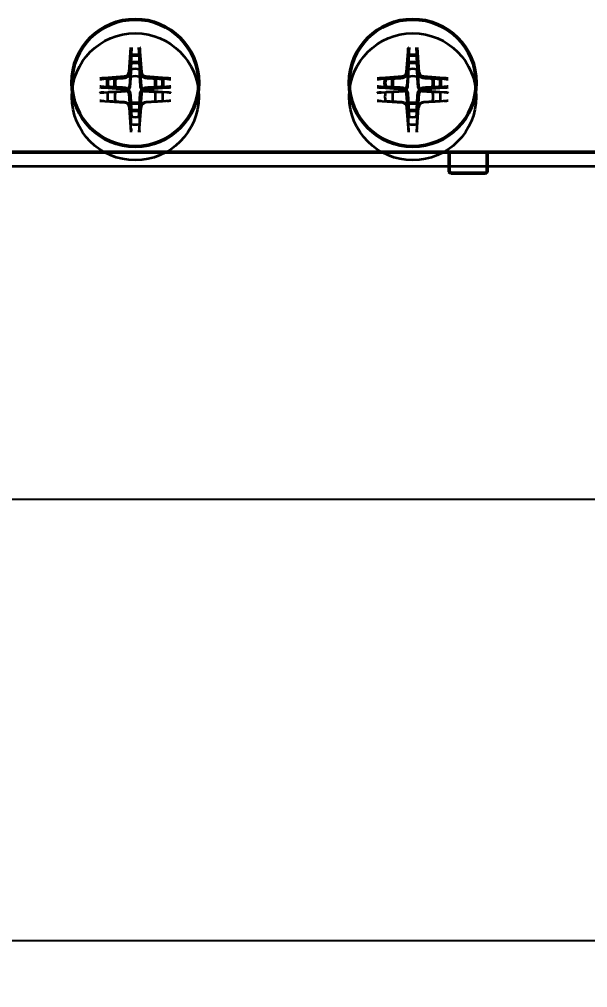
# Model space of a CAD drawing. Header units: millimetres. Extents: x -1328 to 2520, y -765 to 1782.
# Drawn here: x 1270.5 to 1352.4, y 987.5 to 1127.1 of the extents above; entities that cross this region are included whole.
import ezdxf

# ---------------------------------------------------------------- set-up
doc = ezdxf.new("R2010")
doc.units = ezdxf.units.MM
doc.header["$LTSCALE"] = 6
for name, color, linetype, lineweight in [('Dimension (ISO)', 7, 'Continuous', 25), ('Reference (ISO)', 7, 'Continuous', 35), ('Visible (ISO)', 7, 'Continuous', 50)]:
    doc.layers.add(name, color=color, linetype=linetype, lineweight=lineweight)
doc.styles.add('Note Text (ISO)', font='tahoma.ttf')
doc.dimstyles.new('Default (ISO)', dxfattribs={"dimscale": 6, "dimtxt": 3.5, "dimasz": 2.5, "dimexe": 3.175, "dimexo": 0, "dimgap": 0.762, "dimtad": 1, "dimrnd": 1e-08, "dimzin": 0, "dimtxsty": 'Note Text (ISO)', "dimcen": 0.09, "dimdle": 10, "dimclrd": 256, "dimclre": 256, "dimclrt": 256, "dimazin": 0, "dimtfac": 1.001486, "dimtmove": 0, "dimatfit": 3, "dimfxl": 1, "dimtolj": 1, "dimtzin": 0, "dimlwd": -1, "dimlwe": -1, "dimarcsym": 0})

# ---------------------------------------------------------------- blocks, each defined once
blk = doc.blocks.new('*D17')
at = {"layer": 'Defpoints', "color": 0, "transparency": 16777216}
for p in [(1118.47, 1126.34), (1762.15, 1107.94), (1762.15, 994.34)]:
    blk.add_point(p, dxfattribs=at)
at = {"layer": 'Dimension (ISO)', "transparency": 16777216}
for p, q in [((1118.47, 1126.34), (1118.47, 975.29)), ((1762.15, 1107.94), (1762.15, 975.29)), ((1133.47, 994.34), (1747.15, 994.34))]:
    blk.add_line(p, q, dxfattribs=at)
for points in [[(1133.47, 996.84), (1133.47, 991.84), (1118.47, 994.34)], [(1747.15, 996.84), (1747.15, 991.84), (1762.15, 994.34)]]:
    blk.add_solid(points, dxfattribs=at)
at = {"layer": 'Dimension (ISO)', "transparency": 16777216, "insert": (1377.16, 1026.12), "char_height": 21, "attachment_point": 1, "style": 'Note Text (ISO)'}
blk.add_mtext('\\A1;\\fTahoma|b0|i0;\\H21.0000;aprox 644', dxfattribs=at)
blk = doc.blocks.new('*D18')
at = {"layer": 'Defpoints', "color": 0, "transparency": 16777216}
for p in [(1122.15, 1107.94), (1762.15, 1107.94), (1762.15, 1057.94)]:
    blk.add_point(p, dxfattribs=at)
at = {"layer": 'Dimension (ISO)', "transparency": 16777216}
for p, q in [((1122.15, 1107.94), (1122.15, 1038.89)), ((1762.15, 1107.94), (1762.15, 1038.89)), ((1137.15, 1057.94), (1747.15, 1057.94))]:
    blk.add_line(p, q, dxfattribs=at)
for points in [[(1137.15, 1060.44), (1137.15, 1055.44), (1122.15, 1057.94)], [(1747.15, 1060.44), (1747.15, 1055.44), (1762.15, 1057.94)]]:
    blk.add_solid(points, dxfattribs=at)
at = {"layer": 'Dimension (ISO)', "transparency": 16777216, "insert": (1419.69, 1084.37), "char_height": 21, "attachment_point": 1, "style": 'Note Text (ISO)'}
blk.add_mtext('\\A1;640', dxfattribs=at)

msp = doc.modelspace()

# ---------------------------------------------------------------- linework, layer by layer
at = {"layer": 'Reference (ISO)'}
for p, q in [((1286.57, 1121.05), (1286.31, 1117.47)), ((1287.74, 1121.05), (1288, 1117.47)), ((1326.57, 1121.05), (1326.31, 1117.47)), ((1327.74, 1121.05), (1328, 1117.47)), ((1282.04, 1116.52), (1285.62, 1116.79)), ((1292.27, 1116.52), (1288.69, 1116.79)), ((1322.04, 1116.52), (1325.62, 1116.79)), ((1332.27, 1116.52), (1328.69, 1116.79)), ((1282.04, 1115.36), (1285.62, 1115.1)), ((1292.27, 1115.36), (1288.69, 1115.1)), ((1322.04, 1115.36), (1325.62, 1115.1)), ((1332.27, 1115.36), (1328.69, 1115.1)), ((1286.57, 1110.83), (1286.31, 1114.41)), ((1287.74, 1110.83), (1288, 1114.41)), ((1326.57, 1110.83), (1326.31, 1114.41)), ((1327.74, 1110.83), (1328, 1114.41)), ((1267.15, 1105.94), (1467.15, 1105.94))]:
    msp.add_line(p, q, dxfattribs=at)
for centre in [(1287.15, 1115.94), (1327.15, 1115.94)]:
    msp.add_circle(centre, 9.15, dxfattribs=at)
for centre, radius, start, end in [((1287.15, 1115.94), 4, 80.5864, 99.4136), ((1327.15, 1115.94), 4, 80.5864, 99.4136), ((1287.15, 1115.94), 2.94, 76.6931, 103.3069), ((1327.15, 1115.94), 2.94, 76.6931, 103.3069), ((1287.15, 1115.94), 4, 170.5864, 189.4136), ((1287.15, 1115.94), 2.94, 166.6931, 193.3069), ((1285.57, 1117.53), 0.744, 274.1627, 355.8373), ((1288.74, 1117.53), 0.744, 184.1627, 265.8373), ((1287.15, 1115.94), 2.94, 346.6931, 13.3069), ((1287.15, 1115.94), 4, 350.5864, 9.4136), ((1327.15, 1115.94), 4, 170.5864, 189.4136), ((1327.15, 1115.94), 2.94, 166.6931, 193.3069), ((1325.57, 1117.53), 0.744, 274.1627, 355.8373), ((1328.74, 1117.53), 0.744, 184.1627, 265.8373), ((1327.15, 1115.94), 2.94, 346.6931, 13.3069), ((1327.15, 1115.94), 4, 350.5864, 9.4136), ((1285.57, 1114.35), 0.744, 4.1627, 85.8373), ((1288.74, 1114.35), 0.744, 94.1627, 175.8373), ((1325.57, 1114.35), 0.744, 4.1627, 85.8373), ((1328.74, 1114.35), 0.744, 94.1627, 175.8373), ((1287.15, 1115.94), 2.94, 256.6931, 283.3069), ((1327.15, 1115.94), 2.94, 256.6931, 283.3069), ((1287.15, 1115.94), 4, 260.5864, 279.4136), ((1327.15, 1115.94), 4, 260.5864, 279.4136)]:
    msp.add_arc(centre, radius, start, end, dxfattribs=at)
for points, weights in [([(1286.56, 1120.84), (1286.55, 1120.65), (1286.54, 1120.48)], [1.0017923273, 1.00680252734, 1.01034617284]), ([(1287.77, 1120.48), (1287.76, 1120.65), (1287.75, 1120.84)], [1.01034617284, 1.00680252734, 1.0017923273]), ([(1326.56, 1120.84), (1326.55, 1120.65), (1326.54, 1120.48)], [1.0017923273, 1.00680252734, 1.01034617284]), ([(1327.77, 1120.48), (1327.76, 1120.65), (1327.75, 1120.84)], [1.01034617284, 1.00680252734, 1.0017923273]), ([(1286.52, 1119.89), (1286.5, 1119.26), (1286.48, 1118.8)], [1.01836817946, 1.02210568662, 1]), ([(1287.83, 1118.8), (1287.81, 1119.26), (1287.79, 1119.89)], [1, 1.02210568662, 1.01836817946]), ([(1326.52, 1119.89), (1326.5, 1119.26), (1326.48, 1118.8)], [1.01836817946, 1.02210568662, 1]), ([(1327.83, 1118.8), (1327.81, 1119.26), (1327.79, 1119.89)], [1, 1.02210568662, 1.01836817946]), ([(1286.48, 1118.8), (1286.42, 1117.96), (1286.39, 1117.47)], [1, 1.2714534298, 1.48220437453]), ([(1287.92, 1117.47), (1287.88, 1117.96), (1287.83, 1118.8)], [1.48220437453, 1.2714534298, 1]), ([(1326.48, 1118.8), (1326.42, 1117.96), (1326.39, 1117.47)], [1, 1.2714534298, 1.48220437453]), ([(1327.92, 1117.47), (1327.88, 1117.96), (1327.83, 1118.8)], [1.48220437453, 1.2714534298, 1]), ([(1282.62, 1116.55), (1282.44, 1116.55), (1282.26, 1116.54)], [1.01034617284, 1.00680252734, 1.0017923273]), ([(1284.3, 1116.62), (1283.84, 1116.6), (1283.21, 1116.57)], [1, 1.02210568662, 1.01836817946]), ([(1285.63, 1116.7), (1285.14, 1116.67), (1284.3, 1116.62)], [1.48220437453, 1.2714534298, 1]), ([(1290.01, 1116.62), (1289.17, 1116.67), (1288.68, 1116.7)], [1, 1.2714534298, 1.48220437453]), ([(1291.1, 1116.57), (1290.47, 1116.6), (1290.01, 1116.62)], [1.01836817946, 1.02210568662, 1]), ([(1292.05, 1116.54), (1291.86, 1116.55), (1291.69, 1116.55)], [1.0017923273, 1.00680252734, 1.01034617284]), ([(1322.62, 1116.55), (1322.44, 1116.55), (1322.26, 1116.54)], [1.01034617284, 1.00680252734, 1.0017923273]), ([(1324.3, 1116.62), (1323.84, 1116.6), (1323.21, 1116.57)], [1, 1.02210568662, 1.01836817946]), ([(1325.63, 1116.7), (1325.14, 1116.67), (1324.3, 1116.62)], [1.48220437453, 1.2714534298, 1]), ([(1330.01, 1116.62), (1329.17, 1116.67), (1328.68, 1116.7)], [1, 1.2714534298, 1.48220437453]), ([(1331.1, 1116.57), (1330.47, 1116.6), (1330.01, 1116.62)], [1.01836817946, 1.02210568662, 1]), ([(1332.05, 1116.54), (1331.86, 1116.55), (1331.69, 1116.55)], [1.0017923273, 1.00680252734, 1.01034617284]), ([(1282.26, 1115.34), (1282.44, 1115.34), (1282.62, 1115.33)], [1.0017923273, 1.00680252734, 1.01034617284]), ([(1283.21, 1115.31), (1283.84, 1115.28), (1284.3, 1115.26)], [1.01836817946, 1.02210568662, 1]), ([(1284.3, 1115.26), (1285.14, 1115.21), (1285.63, 1115.18)], [1, 1.2714534298, 1.48220437453]), ([(1288.68, 1115.18), (1289.17, 1115.21), (1290.01, 1115.26)], [1.48220437453, 1.2714534298, 1]), ([(1290.01, 1115.26), (1290.47, 1115.28), (1291.1, 1115.31)], [1, 1.02210568662, 1.01836817946]), ([(1291.69, 1115.33), (1291.86, 1115.34), (1292.05, 1115.34)], [1.01034617284, 1.00680252734, 1.0017923273]), ([(1322.26, 1115.34), (1322.44, 1115.34), (1322.62, 1115.33)], [1.0017923273, 1.00680252734, 1.01034617284]), ([(1323.21, 1115.31), (1323.84, 1115.28), (1324.3, 1115.26)], [1.01836817946, 1.02210568662, 1]), ([(1324.3, 1115.26), (1325.14, 1115.21), (1325.63, 1115.18)], [1, 1.2714534298, 1.48220437453]), ([(1328.68, 1115.18), (1329.17, 1115.21), (1330.01, 1115.26)], [1.48220437453, 1.2714534298, 1]), ([(1330.01, 1115.26), (1330.47, 1115.28), (1331.1, 1115.31)], [1, 1.02210568662, 1.01836817946]), ([(1331.69, 1115.33), (1331.86, 1115.34), (1332.05, 1115.34)], [1.01034617284, 1.00680252734, 1.0017923273]), ([(1286.39, 1114.41), (1286.42, 1113.93), (1286.48, 1113.08)], [1.48220437453, 1.2714534298, 1]), ([(1287.83, 1113.08), (1287.88, 1113.93), (1287.92, 1114.41)], [1, 1.2714534298, 1.48220437453]), ([(1326.39, 1114.41), (1326.42, 1113.93), (1326.48, 1113.08)], [1.48220437453, 1.2714534298, 1]), ([(1327.83, 1113.08), (1327.88, 1113.93), (1327.92, 1114.41)], [1, 1.2714534298, 1.48220437453]), ([(1286.48, 1113.08), (1286.5, 1112.62), (1286.52, 1111.99)], [1, 1.02210568662, 1.01836817946]), ([(1287.79, 1111.99), (1287.81, 1112.62), (1287.83, 1113.08)], [1.01836817946, 1.02210568662, 1]), ([(1326.48, 1113.08), (1326.5, 1112.62), (1326.52, 1111.99)], [1, 1.02210568662, 1.01836817946]), ([(1327.79, 1111.99), (1327.81, 1112.62), (1327.83, 1113.08)], [1.01836817946, 1.02210568662, 1]), ([(1286.54, 1111.41), (1286.55, 1111.23), (1286.56, 1111.04)], [1.01034617284, 1.00680252734, 1.0017923273]), ([(1287.75, 1111.04), (1287.76, 1111.23), (1287.77, 1111.41)], [1.0017923273, 1.00680252734, 1.01034617284]), ([(1326.54, 1111.41), (1326.55, 1111.23), (1326.56, 1111.04)], [1.01034617284, 1.00680252734, 1.0017923273]), ([(1327.75, 1111.04), (1327.76, 1111.23), (1327.77, 1111.41)], [1.0017923273, 1.00680252734, 1.01034617284])]:
    msp.add_rational_spline(points, weights, degree=2, dxfattribs=at)
for points, knots in [([(1286.56, 1120.84), (1286.56, 1120.85), (1286.56, 1120.87), (1286.56, 1120.9), (1286.56, 1120.93), (1286.57, 1120.99), (1286.57, 1121.02), (1286.57, 1121.05)], [0.08155065, 0.08155065, 0.08155065, 0.08155065, 0.08870364, 0.08870364, 0.09763224, 0.09763224, 0.10665098, 0.10665098, 0.10665098, 0.10665098]), ([(1287.74, 1121.05), (1287.74, 1121.02), (1287.74, 1120.99), (1287.75, 1120.93), (1287.75, 1120.9), (1287.75, 1120.87), (1287.75, 1120.85), (1287.75, 1120.84)], [0.03558365, 0.03558365, 0.03558365, 0.03558365, 0.04460239, 0.04460239, 0.05353099, 0.05353099, 0.06068398, 0.06068398, 0.06068398, 0.06068398]), ([(1326.56, 1120.84), (1326.56, 1120.85), (1326.56, 1120.87), (1326.56, 1120.9), (1326.56, 1120.93), (1326.57, 1120.99), (1326.57, 1121.02), (1326.57, 1121.05)], [0.08155065, 0.08155065, 0.08155065, 0.08155065, 0.08870364, 0.08870364, 0.09763224, 0.09763224, 0.10665098, 0.10665098, 0.10665098, 0.10665098]), ([(1327.74, 1121.05), (1327.74, 1121.02), (1327.74, 1120.99), (1327.75, 1120.93), (1327.75, 1120.9), (1327.75, 1120.87), (1327.75, 1120.85), (1327.75, 1120.84)], [0.03558365, 0.03558365, 0.03558365, 0.03558365, 0.04460239, 0.04460239, 0.05353099, 0.05353099, 0.06068398, 0.06068398, 0.06068398, 0.06068398]), ([(1282.04, 1116.52), (1282.07, 1116.53), (1282.11, 1116.53), (1282.16, 1116.53), (1282.19, 1116.54), (1282.23, 1116.54), (1282.25, 1116.54), (1282.26, 1116.54)], [0.03558365, 0.03558365, 0.03558365, 0.03558365, 0.04460239, 0.04460239, 0.05353099, 0.05353099, 0.06068398, 0.06068398, 0.06068398, 0.06068398]), ([(1286.39, 1117.47), (1286.39, 1117.43), (1286.38, 1117.39), (1286.36, 1117.28), (1286.33, 1117.2), (1286.26, 1117.06), (1286.21, 1116.99), (1286.1, 1116.89), (1286.03, 1116.84), (1285.89, 1116.76), (1285.82, 1116.73), (1285.71, 1116.71), (1285.67, 1116.7), (1285.63, 1116.7)], [0.3714856, 0.3714856, 0.3714856, 0.3714856, 0.3844278, 0.3844278, 0.4074344, 0.4074344, 0.430441, 0.430441, 0.4534477, 0.4534477, 0.4764543, 0.4764543, 0.4893965, 0.4893965, 0.4893965, 0.4893965]), ([(1288.68, 1116.7), (1288.64, 1116.7), (1288.6, 1116.71), (1288.49, 1116.73), (1288.42, 1116.76), (1288.27, 1116.84), (1288.21, 1116.89), (1288.1, 1116.99), (1288.05, 1117.06), (1287.97, 1117.2), (1287.95, 1117.28), (1287.92, 1117.39), (1287.92, 1117.43), (1287.92, 1117.47)], [0.3714856, 0.3714856, 0.3714856, 0.3714856, 0.3844278, 0.3844278, 0.4074344, 0.4074344, 0.430441, 0.430441, 0.4534477, 0.4534477, 0.4764543, 0.4764543, 0.4893965, 0.4893965, 0.4893965, 0.4893965]), ([(1292.05, 1116.54), (1292.06, 1116.54), (1292.08, 1116.54), (1292.12, 1116.54), (1292.15, 1116.53), (1292.2, 1116.53), (1292.24, 1116.53), (1292.27, 1116.52)], [0.08155065, 0.08155065, 0.08155065, 0.08155065, 0.08870364, 0.08870364, 0.09763224, 0.09763224, 0.10665098, 0.10665098, 0.10665098, 0.10665098]), ([(1322.04, 1116.52), (1322.07, 1116.53), (1322.11, 1116.53), (1322.16, 1116.53), (1322.19, 1116.54), (1322.23, 1116.54), (1322.25, 1116.54), (1322.26, 1116.54)], [0.03558365, 0.03558365, 0.03558365, 0.03558365, 0.04460239, 0.04460239, 0.05353099, 0.05353099, 0.06068398, 0.06068398, 0.06068398, 0.06068398]), ([(1326.39, 1117.47), (1326.39, 1117.43), (1326.38, 1117.39), (1326.36, 1117.28), (1326.33, 1117.2), (1326.26, 1117.06), (1326.21, 1116.99), (1326.1, 1116.89), (1326.03, 1116.84), (1325.89, 1116.76), (1325.82, 1116.73), (1325.71, 1116.71), (1325.67, 1116.7), (1325.63, 1116.7)], [0.3714856, 0.3714856, 0.3714856, 0.3714856, 0.3844278, 0.3844278, 0.4074344, 0.4074344, 0.430441, 0.430441, 0.4534477, 0.4534477, 0.4764543, 0.4764543, 0.4893965, 0.4893965, 0.4893965, 0.4893965]), ([(1328.68, 1116.7), (1328.64, 1116.7), (1328.6, 1116.71), (1328.49, 1116.73), (1328.42, 1116.76), (1328.27, 1116.84), (1328.21, 1116.89), (1328.1, 1116.99), (1328.05, 1117.06), (1327.97, 1117.2), (1327.95, 1117.28), (1327.92, 1117.39), (1327.92, 1117.43), (1327.92, 1117.47)], [0.3714856, 0.3714856, 0.3714856, 0.3714856, 0.3844278, 0.3844278, 0.4074344, 0.4074344, 0.430441, 0.430441, 0.4534477, 0.4534477, 0.4764543, 0.4764543, 0.4893965, 0.4893965, 0.4893965, 0.4893965]), ([(1332.05, 1116.54), (1332.06, 1116.54), (1332.08, 1116.54), (1332.12, 1116.54), (1332.15, 1116.53), (1332.2, 1116.53), (1332.24, 1116.53), (1332.27, 1116.52)], [0.08155065, 0.08155065, 0.08155065, 0.08155065, 0.08870364, 0.08870364, 0.09763224, 0.09763224, 0.10665098, 0.10665098, 0.10665098, 0.10665098]), ([(1282.26, 1115.34), (1282.25, 1115.34), (1282.23, 1115.34), (1282.19, 1115.35), (1282.16, 1115.35), (1282.11, 1115.35), (1282.07, 1115.35), (1282.04, 1115.36)], [0.08155065, 0.08155065, 0.08155065, 0.08155065, 0.08870364, 0.08870364, 0.09763224, 0.09763224, 0.10665098, 0.10665098, 0.10665098, 0.10665098]), ([(1285.63, 1115.18), (1285.67, 1115.18), (1285.71, 1115.17), (1285.82, 1115.15), (1285.89, 1115.12), (1286.03, 1115.05), (1286.1, 1115), (1286.21, 1114.89), (1286.26, 1114.82), (1286.33, 1114.68), (1286.36, 1114.61), (1286.38, 1114.5), (1286.39, 1114.46), (1286.39, 1114.41)], [0.3714856, 0.3714856, 0.3714856, 0.3714856, 0.3844278, 0.3844278, 0.4074344, 0.4074344, 0.430441, 0.430441, 0.4534477, 0.4534477, 0.4764543, 0.4764543, 0.4893965, 0.4893965, 0.4893965, 0.4893965]), ([(1287.92, 1114.41), (1287.92, 1114.46), (1287.92, 1114.5), (1287.95, 1114.61), (1287.97, 1114.68), (1288.05, 1114.82), (1288.1, 1114.89), (1288.21, 1115), (1288.27, 1115.05), (1288.42, 1115.12), (1288.49, 1115.15), (1288.6, 1115.17), (1288.64, 1115.18), (1288.68, 1115.18)], [0.3714856, 0.3714856, 0.3714856, 0.3714856, 0.3844278, 0.3844278, 0.4074344, 0.4074344, 0.430441, 0.430441, 0.4534477, 0.4534477, 0.4764543, 0.4764543, 0.4893965, 0.4893965, 0.4893965, 0.4893965]), ([(1292.27, 1115.36), (1292.24, 1115.35), (1292.2, 1115.35), (1292.15, 1115.35), (1292.12, 1115.35), (1292.08, 1115.34), (1292.06, 1115.34), (1292.05, 1115.34)], [0.03558365, 0.03558365, 0.03558365, 0.03558365, 0.04460239, 0.04460239, 0.05353099, 0.05353099, 0.06068398, 0.06068398, 0.06068398, 0.06068398]), ([(1322.26, 1115.34), (1322.25, 1115.34), (1322.23, 1115.34), (1322.19, 1115.35), (1322.16, 1115.35), (1322.11, 1115.35), (1322.07, 1115.35), (1322.04, 1115.36)], [0.08155065, 0.08155065, 0.08155065, 0.08155065, 0.08870364, 0.08870364, 0.09763224, 0.09763224, 0.10665098, 0.10665098, 0.10665098, 0.10665098]), ([(1325.63, 1115.18), (1325.67, 1115.18), (1325.71, 1115.17), (1325.82, 1115.15), (1325.89, 1115.12), (1326.03, 1115.05), (1326.1, 1115), (1326.21, 1114.89), (1326.26, 1114.82), (1326.33, 1114.68), (1326.36, 1114.61), (1326.38, 1114.5), (1326.39, 1114.46), (1326.39, 1114.41)], [0.3714856, 0.3714856, 0.3714856, 0.3714856, 0.3844278, 0.3844278, 0.4074344, 0.4074344, 0.430441, 0.430441, 0.4534477, 0.4534477, 0.4764543, 0.4764543, 0.4893965, 0.4893965, 0.4893965, 0.4893965]), ([(1327.92, 1114.41), (1327.92, 1114.46), (1327.92, 1114.5), (1327.95, 1114.61), (1327.97, 1114.68), (1328.05, 1114.82), (1328.1, 1114.89), (1328.21, 1115), (1328.27, 1115.05), (1328.42, 1115.12), (1328.49, 1115.15), (1328.6, 1115.17), (1328.64, 1115.18), (1328.68, 1115.18)], [0.3714856, 0.3714856, 0.3714856, 0.3714856, 0.3844278, 0.3844278, 0.4074344, 0.4074344, 0.430441, 0.430441, 0.4534477, 0.4534477, 0.4764543, 0.4764543, 0.4893965, 0.4893965, 0.4893965, 0.4893965]), ([(1332.27, 1115.36), (1332.24, 1115.35), (1332.2, 1115.35), (1332.15, 1115.35), (1332.12, 1115.35), (1332.08, 1115.34), (1332.06, 1115.34), (1332.05, 1115.34)], [0.03558365, 0.03558365, 0.03558365, 0.03558365, 0.04460239, 0.04460239, 0.05353099, 0.05353099, 0.06068398, 0.06068398, 0.06068398, 0.06068398]), ([(1286.57, 1110.83), (1286.57, 1110.86), (1286.57, 1110.89), (1286.56, 1110.95), (1286.56, 1110.98), (1286.56, 1111.02), (1286.56, 1111.03), (1286.56, 1111.04)], [0.03558365, 0.03558365, 0.03558365, 0.03558365, 0.04460239, 0.04460239, 0.05353099, 0.05353099, 0.06068398, 0.06068398, 0.06068398, 0.06068398]), ([(1287.75, 1111.04), (1287.75, 1111.03), (1287.75, 1111.02), (1287.75, 1110.98), (1287.75, 1110.95), (1287.74, 1110.89), (1287.74, 1110.86), (1287.74, 1110.83)], [0.08155065, 0.08155065, 0.08155065, 0.08155065, 0.08870364, 0.08870364, 0.09763224, 0.09763224, 0.10665098, 0.10665098, 0.10665098, 0.10665098]), ([(1326.57, 1110.83), (1326.57, 1110.86), (1326.57, 1110.89), (1326.56, 1110.95), (1326.56, 1110.98), (1326.56, 1111.02), (1326.56, 1111.03), (1326.56, 1111.04)], [0.03558365, 0.03558365, 0.03558365, 0.03558365, 0.04460239, 0.04460239, 0.05353099, 0.05353099, 0.06068398, 0.06068398, 0.06068398, 0.06068398]), ([(1327.75, 1111.04), (1327.75, 1111.03), (1327.75, 1111.02), (1327.75, 1110.98), (1327.75, 1110.95), (1327.74, 1110.89), (1327.74, 1110.86), (1327.74, 1110.83)], [0.08155065, 0.08155065, 0.08155065, 0.08155065, 0.08870364, 0.08870364, 0.09763224, 0.09763224, 0.10665098, 0.10665098, 0.10665098, 0.10665098])]:
    msp.add_open_spline(points, degree=3, knots=knots, dxfattribs=at)
at = {"layer": 'Visible (ISO)'}
for p, q in [((1286.57, 1123.05), (1286.31, 1119.47)), ((1287.74, 1123.05), (1288, 1119.47)), ((1326.57, 1123.05), (1326.31, 1119.47)), ((1327.74, 1123.05), (1328, 1119.47)), ((1282.04, 1118.52), (1285.62, 1118.79)), ((1292.27, 1118.52), (1288.69, 1118.79)), ((1322.04, 1118.52), (1325.62, 1118.79)), ((1332.27, 1118.52), (1328.69, 1118.79)), ((1282.04, 1117.36), (1285.62, 1117.1)), ((1292.27, 1117.36), (1288.69, 1117.1)), ((1322.04, 1117.36), (1325.62, 1117.1)), ((1332.27, 1117.36), (1328.69, 1117.1)), ((1286.57, 1112.83), (1286.31, 1116.41)), ((1287.74, 1112.83), (1288, 1116.41)), ((1326.57, 1112.83), (1326.31, 1116.41)), ((1327.74, 1112.83), (1328, 1116.41)), ((1267.15, 1107.94), (1467.15, 1107.94)), ((1332.4, 1105.24), (1332.4, 1107.94)), ((1337.9, 1105.24), (1337.9, 1107.94)), ((1337.6, 1104.94), (1332.7, 1104.94))]:
    msp.add_line(p, q, dxfattribs=at)
for centre in [(1287.15, 1117.94), (1327.15, 1117.94)]:
    msp.add_circle(centre, 9.15, dxfattribs=at)
for centre, radius, start, end in [((1287.15, 1117.94), 2.94, 76.6931, 103.3069), ((1287.15, 1117.94), 4, 80.5864, 99.4136), ((1327.15, 1117.94), 2.94, 76.6931, 103.3069), ((1327.15, 1117.94), 4, 80.5864, 99.4136), ((1285.57, 1119.53), 0.744, 274.1627, 355.8373), ((1288.74, 1119.53), 0.744, 184.1627, 265.8373), ((1325.57, 1119.53), 0.744, 274.1627, 355.8373), ((1328.74, 1119.53), 0.744, 184.1627, 265.8373), ((1287.15, 1117.94), 4, 170.5864, 189.4136), ((1287.15, 1117.94), 2.94, 166.6931, 193.3069), ((1287.15, 1117.94), 2.94, 346.6931, 13.3069), ((1287.15, 1117.94), 4, 350.5864, 9.4136), ((1327.15, 1117.94), 4, 170.5864, 189.4136), ((1327.15, 1117.94), 2.94, 166.6931, 193.3069), ((1327.15, 1117.94), 2.94, 346.6931, 13.3069), ((1327.15, 1117.94), 4, 350.5864, 9.4136), ((1285.57, 1116.35), 0.744, 4.1627, 85.8373), ((1288.74, 1116.35), 0.744, 94.1627, 175.8373), ((1325.57, 1116.35), 0.744, 4.1627, 85.8373), ((1328.74, 1116.35), 0.744, 94.1627, 175.8373), ((1287.15, 1117.94), 2.94, 256.6931, 283.3069), ((1327.15, 1117.94), 2.94, 256.6931, 283.3069), ((1287.15, 1117.94), 4, 260.5864, 279.4136), ((1327.15, 1117.94), 4, 260.5864, 279.4136), ((1332.7, 1105.24), 0.3, 180, 270), ((1337.6, 1105.24), 0.3, 270, 0)]:
    msp.add_arc(centre, radius, start, end, dxfattribs=at)
for points, weights in [([(1286.56, 1122.84), (1286.55, 1122.65), (1286.54, 1122.48)], [1.0017923273, 1.00680252734, 1.01034617284]), ([(1287.77, 1122.48), (1287.76, 1122.65), (1287.75, 1122.84)], [1.01034617284, 1.00680252734, 1.0017923273]), ([(1326.56, 1122.84), (1326.55, 1122.65), (1326.54, 1122.48)], [1.0017923273, 1.00680252734, 1.01034617284]), ([(1327.77, 1122.48), (1327.76, 1122.65), (1327.75, 1122.84)], [1.01034617284, 1.00680252734, 1.0017923273]), ([(1286.48, 1120.8), (1286.42, 1119.96), (1286.39, 1119.47)], [1, 1.2714534298, 1.48220437453]), ([(1286.52, 1121.89), (1286.5, 1121.26), (1286.48, 1120.8)], [1.01836817946, 1.02210568662, 1]), ([(1287.83, 1120.8), (1287.81, 1121.26), (1287.79, 1121.89)], [1, 1.02210568662, 1.01836817946]), ([(1287.92, 1119.47), (1287.88, 1119.96), (1287.83, 1120.8)], [1.48220437453, 1.2714534298, 1]), ([(1326.48, 1120.8), (1326.42, 1119.96), (1326.39, 1119.47)], [1, 1.2714534298, 1.48220437453]), ([(1326.52, 1121.89), (1326.5, 1121.26), (1326.48, 1120.8)], [1.01836817946, 1.02210568662, 1]), ([(1327.83, 1120.8), (1327.81, 1121.26), (1327.79, 1121.89)], [1, 1.02210568662, 1.01836817946]), ([(1327.92, 1119.47), (1327.88, 1119.96), (1327.83, 1120.8)], [1.48220437453, 1.2714534298, 1]), ([(1282.62, 1118.55), (1282.44, 1118.55), (1282.26, 1118.54)], [1.01034617284, 1.00680252734, 1.0017923273]), ([(1284.3, 1118.62), (1283.84, 1118.6), (1283.21, 1118.57)], [1, 1.02210568662, 1.01836817946]), ([(1285.63, 1118.7), (1285.14, 1118.67), (1284.3, 1118.62)], [1.48220437453, 1.2714534298, 1]), ([(1290.01, 1118.62), (1289.17, 1118.67), (1288.68, 1118.7)], [1, 1.2714534298, 1.48220437453]), ([(1291.1, 1118.57), (1290.47, 1118.6), (1290.01, 1118.62)], [1.01836817946, 1.02210568662, 1]), ([(1292.05, 1118.54), (1291.86, 1118.55), (1291.69, 1118.55)], [1.0017923273, 1.00680252734, 1.01034617284]), ([(1322.62, 1118.55), (1322.44, 1118.55), (1322.26, 1118.54)], [1.01034617284, 1.00680252734, 1.0017923273]), ([(1324.3, 1118.62), (1323.84, 1118.6), (1323.21, 1118.57)], [1, 1.02210568662, 1.01836817946]), ([(1325.63, 1118.7), (1325.14, 1118.67), (1324.3, 1118.62)], [1.48220437453, 1.2714534298, 1]), ([(1330.01, 1118.62), (1329.17, 1118.67), (1328.68, 1118.7)], [1, 1.2714534298, 1.48220437453]), ([(1331.1, 1118.57), (1330.47, 1118.6), (1330.01, 1118.62)], [1.01836817946, 1.02210568662, 1]), ([(1332.05, 1118.54), (1331.86, 1118.55), (1331.69, 1118.55)], [1.0017923273, 1.00680252734, 1.01034617284]), ([(1282.26, 1117.34), (1282.44, 1117.34), (1282.62, 1117.33)], [1.0017923273, 1.00680252734, 1.01034617284]), ([(1283.21, 1117.31), (1283.84, 1117.28), (1284.3, 1117.26)], [1.01836817946, 1.02210568662, 1]), ([(1284.3, 1117.26), (1285.14, 1117.21), (1285.63, 1117.18)], [1, 1.2714534298, 1.48220437453]), ([(1288.68, 1117.18), (1289.17, 1117.21), (1290.01, 1117.26)], [1.48220437453, 1.2714534298, 1]), ([(1290.01, 1117.26), (1290.47, 1117.28), (1291.1, 1117.31)], [1, 1.02210568662, 1.01836817946]), ([(1291.69, 1117.33), (1291.86, 1117.34), (1292.05, 1117.34)], [1.01034617284, 1.00680252734, 1.0017923273]), ([(1322.26, 1117.34), (1322.44, 1117.34), (1322.62, 1117.33)], [1.0017923273, 1.00680252734, 1.01034617284]), ([(1323.21, 1117.31), (1323.84, 1117.28), (1324.3, 1117.26)], [1.01836817946, 1.02210568662, 1]), ([(1324.3, 1117.26), (1325.14, 1117.21), (1325.63, 1117.18)], [1, 1.2714534298, 1.48220437453]), ([(1328.68, 1117.18), (1329.17, 1117.21), (1330.01, 1117.26)], [1.48220437453, 1.2714534298, 1]), ([(1330.01, 1117.26), (1330.47, 1117.28), (1331.1, 1117.31)], [1, 1.02210568662, 1.01836817946]), ([(1331.69, 1117.33), (1331.86, 1117.34), (1332.05, 1117.34)], [1.01034617284, 1.00680252734, 1.0017923273]), ([(1286.39, 1116.41), (1286.42, 1115.93), (1286.48, 1115.08)], [1.48220437453, 1.2714534298, 1]), ([(1286.48, 1115.08), (1286.5, 1114.62), (1286.52, 1113.99)], [1, 1.02210568662, 1.01836817946]), ([(1287.79, 1113.99), (1287.81, 1114.62), (1287.83, 1115.08)], [1.01836817946, 1.02210568662, 1]), ([(1287.83, 1115.08), (1287.88, 1115.93), (1287.92, 1116.41)], [1, 1.2714534298, 1.48220437453]), ([(1326.39, 1116.41), (1326.42, 1115.93), (1326.48, 1115.08)], [1.48220437453, 1.2714534298, 1]), ([(1326.48, 1115.08), (1326.5, 1114.62), (1326.52, 1113.99)], [1, 1.02210568662, 1.01836817946]), ([(1327.79, 1113.99), (1327.81, 1114.62), (1327.83, 1115.08)], [1.01836817946, 1.02210568662, 1]), ([(1327.83, 1115.08), (1327.88, 1115.93), (1327.92, 1116.41)], [1, 1.2714534298, 1.48220437453]), ([(1286.54, 1113.41), (1286.55, 1113.23), (1286.56, 1113.04)], [1.01034617284, 1.00680252734, 1.0017923273]), ([(1287.75, 1113.04), (1287.76, 1113.23), (1287.77, 1113.41)], [1.0017923273, 1.00680252734, 1.01034617284]), ([(1326.54, 1113.41), (1326.55, 1113.23), (1326.56, 1113.04)], [1.01034617284, 1.00680252734, 1.0017923273]), ([(1327.75, 1113.04), (1327.76, 1113.23), (1327.77, 1113.41)], [1.0017923273, 1.00680252734, 1.01034617284])]:
    msp.add_rational_spline(points, weights, degree=2, dxfattribs=at)
for points, knots in [([(1286.56, 1122.84), (1286.56, 1122.85), (1286.56, 1122.87), (1286.56, 1122.9), (1286.56, 1122.93), (1286.57, 1122.99), (1286.57, 1123.02), (1286.57, 1123.05)], [0.08155065, 0.08155065, 0.08155065, 0.08155065, 0.08870364, 0.08870364, 0.09763224, 0.09763224, 0.10665098, 0.10665098, 0.10665098, 0.10665098]), ([(1287.74, 1123.05), (1287.74, 1123.02), (1287.74, 1122.99), (1287.75, 1122.93), (1287.75, 1122.9), (1287.75, 1122.87), (1287.75, 1122.85), (1287.75, 1122.84)], [0.03558365, 0.03558365, 0.03558365, 0.03558365, 0.04460239, 0.04460239, 0.05353099, 0.05353099, 0.06068398, 0.06068398, 0.06068398, 0.06068398]), ([(1326.56, 1122.84), (1326.56, 1122.85), (1326.56, 1122.87), (1326.56, 1122.9), (1326.56, 1122.93), (1326.57, 1122.99), (1326.57, 1123.02), (1326.57, 1123.05)], [0.08155065, 0.08155065, 0.08155065, 0.08155065, 0.08870364, 0.08870364, 0.09763224, 0.09763224, 0.10665098, 0.10665098, 0.10665098, 0.10665098]), ([(1327.74, 1123.05), (1327.74, 1123.02), (1327.74, 1122.99), (1327.75, 1122.93), (1327.75, 1122.9), (1327.75, 1122.87), (1327.75, 1122.85), (1327.75, 1122.84)], [0.03558365, 0.03558365, 0.03558365, 0.03558365, 0.04460239, 0.04460239, 0.05353099, 0.05353099, 0.06068398, 0.06068398, 0.06068398, 0.06068398]), ([(1286.39, 1119.47), (1286.39, 1119.43), (1286.38, 1119.39), (1286.36, 1119.28), (1286.33, 1119.2), (1286.26, 1119.06), (1286.21, 1118.99), (1286.1, 1118.89), (1286.03, 1118.84), (1285.89, 1118.76), (1285.82, 1118.73), (1285.71, 1118.71), (1285.67, 1118.7), (1285.63, 1118.7)], [0.3714856, 0.3714856, 0.3714856, 0.3714856, 0.3844278, 0.3844278, 0.4074344, 0.4074344, 0.430441, 0.430441, 0.4534477, 0.4534477, 0.4764543, 0.4764543, 0.4893965, 0.4893965, 0.4893965, 0.4893965]), ([(1288.68, 1118.7), (1288.64, 1118.7), (1288.6, 1118.71), (1288.49, 1118.73), (1288.42, 1118.76), (1288.27, 1118.84), (1288.21, 1118.89), (1288.1, 1118.99), (1288.05, 1119.06), (1287.97, 1119.2), (1287.95, 1119.28), (1287.92, 1119.39), (1287.92, 1119.43), (1287.92, 1119.47)], [0.3714856, 0.3714856, 0.3714856, 0.3714856, 0.3844278, 0.3844278, 0.4074344, 0.4074344, 0.430441, 0.430441, 0.4534477, 0.4534477, 0.4764543, 0.4764543, 0.4893965, 0.4893965, 0.4893965, 0.4893965]), ([(1326.39, 1119.47), (1326.39, 1119.43), (1326.38, 1119.39), (1326.36, 1119.28), (1326.33, 1119.2), (1326.26, 1119.06), (1326.21, 1118.99), (1326.1, 1118.89), (1326.03, 1118.84), (1325.89, 1118.76), (1325.82, 1118.73), (1325.71, 1118.71), (1325.67, 1118.7), (1325.63, 1118.7)], [0.3714856, 0.3714856, 0.3714856, 0.3714856, 0.3844278, 0.3844278, 0.4074344, 0.4074344, 0.430441, 0.430441, 0.4534477, 0.4534477, 0.4764543, 0.4764543, 0.4893965, 0.4893965, 0.4893965, 0.4893965]), ([(1328.68, 1118.7), (1328.64, 1118.7), (1328.6, 1118.71), (1328.49, 1118.73), (1328.42, 1118.76), (1328.27, 1118.84), (1328.21, 1118.89), (1328.1, 1118.99), (1328.05, 1119.06), (1327.97, 1119.2), (1327.95, 1119.28), (1327.92, 1119.39), (1327.92, 1119.43), (1327.92, 1119.47)], [0.3714856, 0.3714856, 0.3714856, 0.3714856, 0.3844278, 0.3844278, 0.4074344, 0.4074344, 0.430441, 0.430441, 0.4534477, 0.4534477, 0.4764543, 0.4764543, 0.4893965, 0.4893965, 0.4893965, 0.4893965]), ([(1282.04, 1118.52), (1282.07, 1118.53), (1282.11, 1118.53), (1282.16, 1118.53), (1282.19, 1118.54), (1282.23, 1118.54), (1282.25, 1118.54), (1282.26, 1118.54)], [0.03558365, 0.03558365, 0.03558365, 0.03558365, 0.04460239, 0.04460239, 0.05353099, 0.05353099, 0.06068398, 0.06068398, 0.06068398, 0.06068398]), ([(1292.05, 1118.54), (1292.06, 1118.54), (1292.08, 1118.54), (1292.12, 1118.54), (1292.15, 1118.53), (1292.2, 1118.53), (1292.24, 1118.53), (1292.27, 1118.52)], [0.08155065, 0.08155065, 0.08155065, 0.08155065, 0.08870364, 0.08870364, 0.09763224, 0.09763224, 0.10665098, 0.10665098, 0.10665098, 0.10665098]), ([(1322.04, 1118.52), (1322.07, 1118.53), (1322.11, 1118.53), (1322.16, 1118.53), (1322.19, 1118.54), (1322.23, 1118.54), (1322.25, 1118.54), (1322.26, 1118.54)], [0.03558365, 0.03558365, 0.03558365, 0.03558365, 0.04460239, 0.04460239, 0.05353099, 0.05353099, 0.06068398, 0.06068398, 0.06068398, 0.06068398]), ([(1332.05, 1118.54), (1332.06, 1118.54), (1332.08, 1118.54), (1332.12, 1118.54), (1332.15, 1118.53), (1332.2, 1118.53), (1332.24, 1118.53), (1332.27, 1118.52)], [0.08155065, 0.08155065, 0.08155065, 0.08155065, 0.08870364, 0.08870364, 0.09763224, 0.09763224, 0.10665098, 0.10665098, 0.10665098, 0.10665098]), ([(1282.26, 1117.34), (1282.25, 1117.34), (1282.23, 1117.34), (1282.19, 1117.35), (1282.16, 1117.35), (1282.11, 1117.35), (1282.07, 1117.35), (1282.04, 1117.36)], [0.08155065, 0.08155065, 0.08155065, 0.08155065, 0.08870364, 0.08870364, 0.09763224, 0.09763224, 0.10665098, 0.10665098, 0.10665098, 0.10665098]), ([(1285.63, 1117.18), (1285.67, 1117.18), (1285.71, 1117.17), (1285.82, 1117.15), (1285.89, 1117.12), (1286.03, 1117.05), (1286.1, 1117), (1286.21, 1116.89), (1286.26, 1116.82), (1286.33, 1116.68), (1286.36, 1116.61), (1286.38, 1116.5), (1286.39, 1116.46), (1286.39, 1116.41)], [0.3714856, 0.3714856, 0.3714856, 0.3714856, 0.3844278, 0.3844278, 0.4074344, 0.4074344, 0.430441, 0.430441, 0.4534477, 0.4534477, 0.4764543, 0.4764543, 0.4893965, 0.4893965, 0.4893965, 0.4893965]), ([(1287.92, 1116.41), (1287.92, 1116.46), (1287.92, 1116.5), (1287.95, 1116.61), (1287.97, 1116.68), (1288.05, 1116.82), (1288.1, 1116.89), (1288.21, 1117), (1288.27, 1117.05), (1288.42, 1117.12), (1288.49, 1117.15), (1288.6, 1117.17), (1288.64, 1117.18), (1288.68, 1117.18)], [0.3714856, 0.3714856, 0.3714856, 0.3714856, 0.3844278, 0.3844278, 0.4074344, 0.4074344, 0.430441, 0.430441, 0.4534477, 0.4534477, 0.4764543, 0.4764543, 0.4893965, 0.4893965, 0.4893965, 0.4893965]), ([(1292.27, 1117.36), (1292.24, 1117.35), (1292.2, 1117.35), (1292.15, 1117.35), (1292.12, 1117.35), (1292.08, 1117.34), (1292.06, 1117.34), (1292.05, 1117.34)], [0.03558365, 0.03558365, 0.03558365, 0.03558365, 0.04460239, 0.04460239, 0.05353099, 0.05353099, 0.06068398, 0.06068398, 0.06068398, 0.06068398]), ([(1322.26, 1117.34), (1322.25, 1117.34), (1322.23, 1117.34), (1322.19, 1117.35), (1322.16, 1117.35), (1322.11, 1117.35), (1322.07, 1117.35), (1322.04, 1117.36)], [0.08155065, 0.08155065, 0.08155065, 0.08155065, 0.08870364, 0.08870364, 0.09763224, 0.09763224, 0.10665098, 0.10665098, 0.10665098, 0.10665098]), ([(1325.63, 1117.18), (1325.67, 1117.18), (1325.71, 1117.17), (1325.82, 1117.15), (1325.89, 1117.12), (1326.03, 1117.05), (1326.1, 1117), (1326.21, 1116.89), (1326.26, 1116.82), (1326.33, 1116.68), (1326.36, 1116.61), (1326.38, 1116.5), (1326.39, 1116.46), (1326.39, 1116.41)], [0.3714856, 0.3714856, 0.3714856, 0.3714856, 0.3844278, 0.3844278, 0.4074344, 0.4074344, 0.430441, 0.430441, 0.4534477, 0.4534477, 0.4764543, 0.4764543, 0.4893965, 0.4893965, 0.4893965, 0.4893965]), ([(1327.92, 1116.41), (1327.92, 1116.46), (1327.92, 1116.5), (1327.95, 1116.61), (1327.97, 1116.68), (1328.05, 1116.82), (1328.1, 1116.89), (1328.21, 1117), (1328.27, 1117.05), (1328.42, 1117.12), (1328.49, 1117.15), (1328.6, 1117.17), (1328.64, 1117.18), (1328.68, 1117.18)], [0.3714856, 0.3714856, 0.3714856, 0.3714856, 0.3844278, 0.3844278, 0.4074344, 0.4074344, 0.430441, 0.430441, 0.4534477, 0.4534477, 0.4764543, 0.4764543, 0.4893965, 0.4893965, 0.4893965, 0.4893965]), ([(1332.27, 1117.36), (1332.24, 1117.35), (1332.2, 1117.35), (1332.15, 1117.35), (1332.12, 1117.35), (1332.08, 1117.34), (1332.06, 1117.34), (1332.05, 1117.34)], [0.03558365, 0.03558365, 0.03558365, 0.03558365, 0.04460239, 0.04460239, 0.05353099, 0.05353099, 0.06068398, 0.06068398, 0.06068398, 0.06068398]), ([(1286.57, 1112.83), (1286.57, 1112.86), (1286.57, 1112.89), (1286.56, 1112.95), (1286.56, 1112.98), (1286.56, 1113.02), (1286.56, 1113.03), (1286.56, 1113.04)], [0.03558365, 0.03558365, 0.03558365, 0.03558365, 0.04460239, 0.04460239, 0.05353099, 0.05353099, 0.06068398, 0.06068398, 0.06068398, 0.06068398]), ([(1287.75, 1113.04), (1287.75, 1113.03), (1287.75, 1113.02), (1287.75, 1112.98), (1287.75, 1112.95), (1287.74, 1112.89), (1287.74, 1112.86), (1287.74, 1112.83)], [0.08155065, 0.08155065, 0.08155065, 0.08155065, 0.08870364, 0.08870364, 0.09763224, 0.09763224, 0.10665098, 0.10665098, 0.10665098, 0.10665098]), ([(1326.57, 1112.83), (1326.57, 1112.86), (1326.57, 1112.89), (1326.56, 1112.95), (1326.56, 1112.98), (1326.56, 1113.02), (1326.56, 1113.03), (1326.56, 1113.04)], [0.03558365, 0.03558365, 0.03558365, 0.03558365, 0.04460239, 0.04460239, 0.05353099, 0.05353099, 0.06068398, 0.06068398, 0.06068398, 0.06068398]), ([(1327.75, 1113.04), (1327.75, 1113.03), (1327.75, 1113.02), (1327.75, 1112.98), (1327.75, 1112.95), (1327.74, 1112.89), (1327.74, 1112.86), (1327.74, 1112.83)], [0.08155065, 0.08155065, 0.08155065, 0.08155065, 0.08870364, 0.08870364, 0.09763224, 0.09763224, 0.10665098, 0.10665098, 0.10665098, 0.10665098])]:
    msp.add_open_spline(points, degree=3, knots=knots, dxfattribs=at)

# ---------------------------------------------------------------- dimensions: what is measured, and where the dimension line sits
at = {"layer": 'Dimension (ISO)'}
dim = msp.add_linear_dim(base=(1762.15, 994.34), p1=(1118.47, 1126.34), p2=(1762.15, 1107.94), text='\\fTahoma|b0|i0;\\H21.0000;aprox <>', dimstyle='Default (ISO)', override={"dimgap": 0.762, "dimdec": 0, "dimtol": 0, "dimlim": 0, "dimtp": 0, "dimtm": 0, "dimtdec": 2, "dimtofl": 0, "dimatfit": 1}, dxfattribs=at)
dim.commit()
dim.dimension.update_dxf_attribs({"geometry": '*D17', "text_midpoint": (1440.31, 994.34), "dimtype": 160})
dim = msp.add_linear_dim(base=(1762.15, 1057.94), p1=(1122.15, 1107.94), p2=(1762.15, 1107.94), angle=180, dimstyle='Default (ISO)', override={"dimgap": 0.762, "dimdec": 0, "dimtol": 0, "dimlim": 0, "dimtp": 0, "dimtm": 0, "dimtdec": 2, "dimtofl": 0, "dimatfit": 1}, dxfattribs=at)
dim.commit()
dim.dimension.update_dxf_attribs({"geometry": '*D18', "text_midpoint": (1442.15, 1057.94), "dimtype": 160})

doc.saveas('drawing.dxf')
